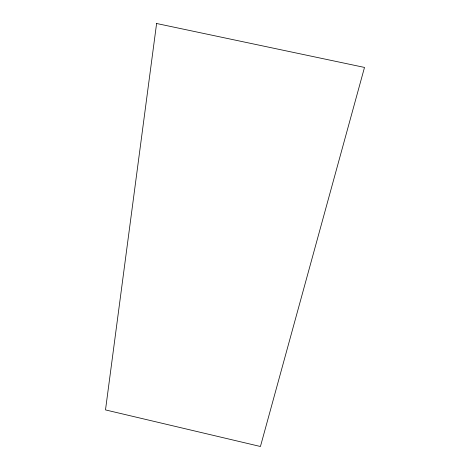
<?xml version="1.0" encoding="UTF-8"?>
<svg xmlns="http://www.w3.org/2000/svg" width="470" height="470" viewBox="0 0 470 470"><rect width="100%" height="100%" fill="white"/><g stroke="black" fill="none" stroke-linecap="round" stroke-linejoin="round"><path stroke-width="0.7" d="M156.598 23.5L105.497 409.916L260.433 446.5L364.503 67.433L156.598 23.5"/></g></svg>
